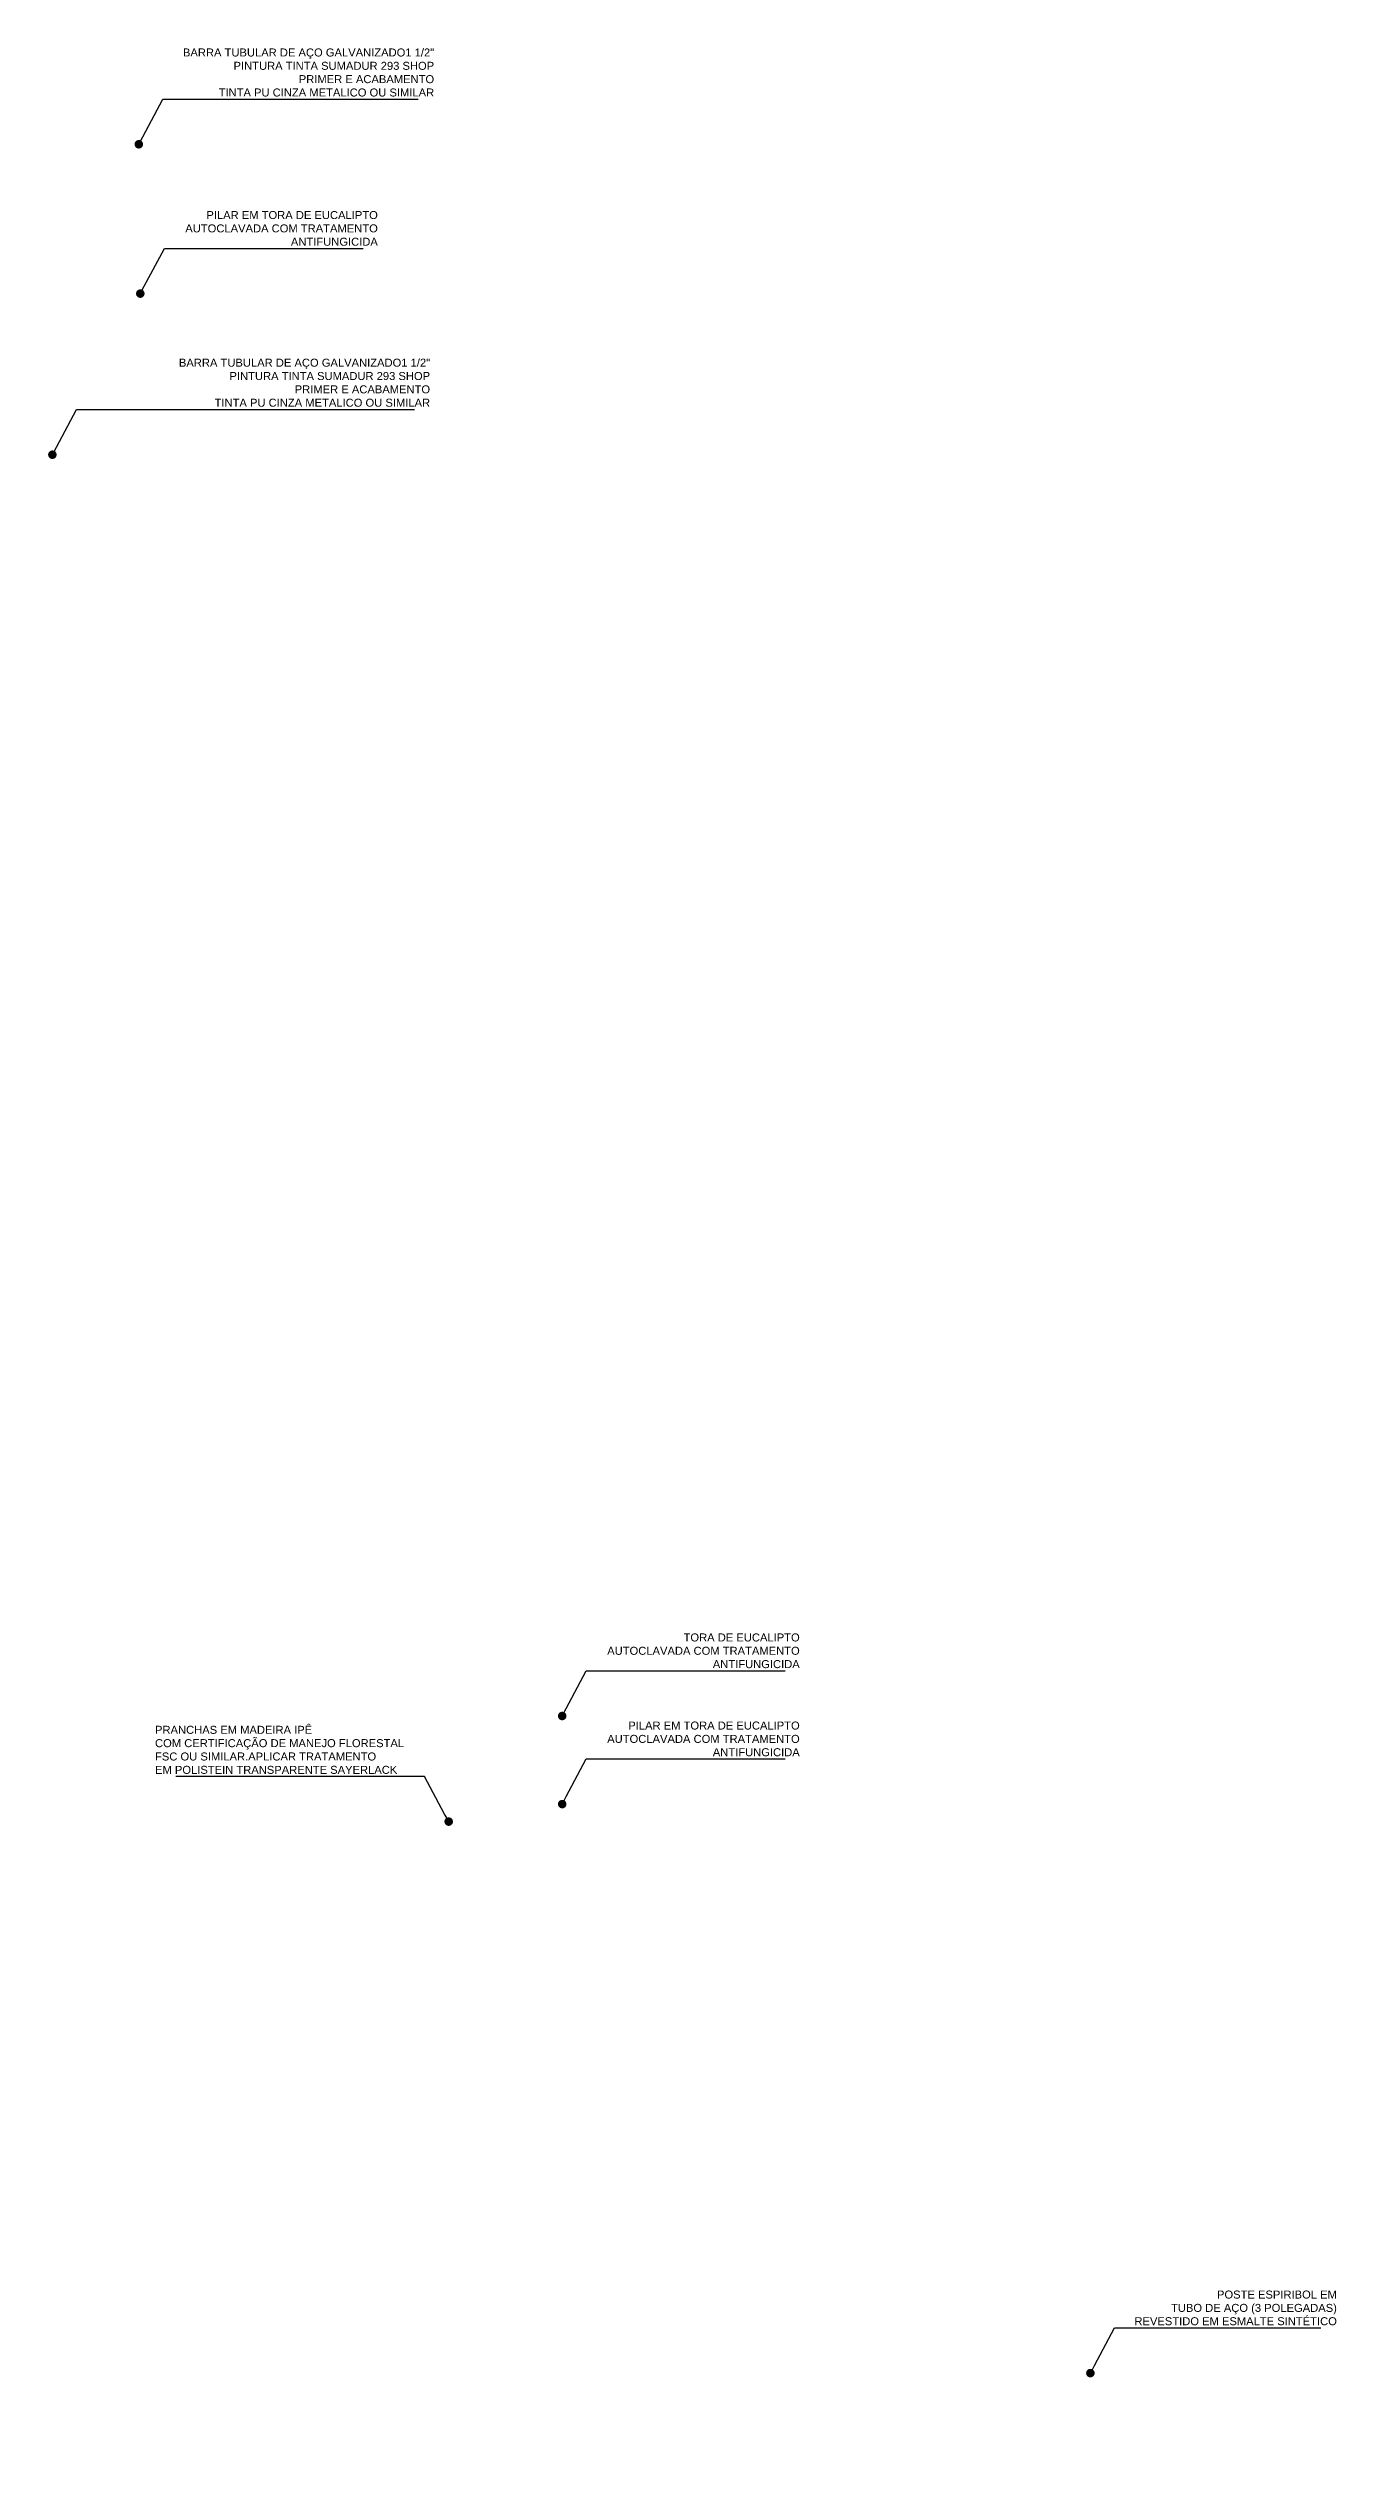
# Model space of a CAD drawing. Header units: millimetres. Extents: x 482 to 600, y -218 to -108.
# Drawn here: x 561.52 to 567.56, y -157.65 to -146.4 of the extents above; entities that cross this region are included whole.
import ezdxf
from ezdxf import colors
from ezdxf.entities.mleader import LeaderData, LeaderLine
from ezdxf.math import Vec2, Vec3

# ---------------------------------------------------------------- set-up
doc = ezdxf.new("R2010")
doc.units = ezdxf.units.MM
doc.header["$LTSCALE"] = 2.5
doc.layers.add('AN_INDICAÇAO', color=2, linetype='Continuous')
doc.styles.add('ARIAL 1-025', font='arial.ttf', dxfattribs={"height": 0.05})

# ---------------------------------------------------------------- blocks, each defined once
blk = doc.blocks.new('_Dot')
at = {"color": 0, "linetype": 'ByBlock', "lineweight": -2}
blk.add_line((-0.5, 0), (-1, 0), dxfattribs=at)
at = {"color": 0, "linetype": 'ByBlock', "const_width": 0.5}
blk.add_lwpolyline([(-0.25, 0, 1), (0.25, 0, 1)], format="xyb", close=True, dxfattribs=at)

msp = doc.modelspace()

# ---------------------------------------------------------------- leaders
at = {"layer": 'AN_INDICAÇAO'}
ml = msp.add_multileader_mtext('Standard', dxfattribs=at)
ml.set_content('BARRA TUBULAR DE AÇO GALVANIZADO1 1/2"\\PPINTURA TINTA SUMADUR 293 SHOP\\PPRIMER E ACABAMENTO  \\PTINTA PU CINZA METALICO OU SIMILAR', color=256, style='ARIAL 1-025')
ml.set_leader_properties(color=256, linetype='ByLayer', lineweight=-1)
ml.set_arrow_properties(name='DOT')
ml.build(insert=Vec2(0, 0))
ml.multileader.update_dxf_attribs({"text_left_attachment_type": 5, "text_right_attachment_type": 5, "dogleg_length": 0.1, "arrow_head_size": 0.04})
ctx = ml.context
ctx.base_point, ctx.char_height, ctx.arrow_head_size, ctx.landing_gap_size, ctx.plane_origin = Vec3(562.159, -146.639), 0.0375, 0.04, 0, Vec3(561.577, -146.851)
ctx.left_attachment, ctx.right_attachment, ctx.text_align_type = 5, 5, 2
notes = []
notes.append((ctx, [(0, (1, 1, 0), (562.059, -146.639), (1, 0), 0.1, [(0, [(561.946, -146.851)], 0, [])])]))
ctx.mtext.insert, ctx.mtext.alignment, ctx.mtext.line_spacing_style, ctx.mtext.flow_direction = Vec3(563.33, -146.402), 3, 2, 5
ml = msp.add_multileader_mtext('Standard', dxfattribs=at)
ml.set_content('PILAR EM TORA DE EUCALIPTO\\P\\pq*;AUTOCLAVADA COM TRATAMENTO\\PANTIFUNGICIDA', color=256, style='ARIAL 1-025')
ml.set_leader_properties(color=256, linetype='ByLayer', lineweight=-1)
ml.set_arrow_properties(name='DOT')
ml.build(insert=Vec2(0, 0))
ml.multileader.update_dxf_attribs({"text_left_attachment_type": 5, "text_right_attachment_type": 5, "dogleg_length": 0.1, "arrow_head_size": 0.04})
ctx = ml.context
ctx.base_point, ctx.char_height, ctx.arrow_head_size, ctx.landing_gap_size, ctx.plane_origin = Vec3(562.166, -147.339), 0.0375, 0.04, 0, Vec3(562.709, -147.551)
ctx.left_attachment, ctx.right_attachment, ctx.text_align_type = 5, 5, 2
notes.append((ctx, [(0, (1, 1, 0), (562.066, -147.339), (1, 0), 0.1, [(0, [(561.953, -147.551)], 0, [])])]))
ctx.mtext.insert, ctx.mtext.alignment, ctx.mtext.line_spacing_style, ctx.mtext.flow_direction = Vec3(563.066, -147.164), 3, 2, 5
ml = msp.add_multileader_mtext('Standard', dxfattribs=at)
ml.set_content('BARRA TUBULAR DE AÇO GALVANIZADO1 1/2"\\PPINTURA TINTA SUMADUR 293 SHOP\\PPRIMER E ACABAMENTO  \\PTINTA PU CINZA METALICO OU SIMILAR', color=256, style='ARIAL 1-025')
ml.set_leader_properties(color=256, linetype='ByLayer', lineweight=-1)
ml.set_arrow_properties(name='DOT')
ml.build(insert=Vec2(0, 0))
ml.multileader.update_dxf_attribs({"text_left_attachment_type": 5, "text_right_attachment_type": 5, "dogleg_length": 0.1, "arrow_head_size": 0.04})
ctx = ml.context
ctx.base_point, ctx.char_height, ctx.arrow_head_size, ctx.landing_gap_size, ctx.plane_origin = Vec3(562.14, -148.094), 0.0375, 0.04, 0, Vec3(561.577, -148.306)
ctx.left_attachment, ctx.right_attachment, ctx.text_align_type = 5, 5, 2
notes.append((ctx, [(0, (1, 1, 0), (561.654, -148.094), (1, 0), 0.487, [(0, [(561.541, -148.306)], 0, [])])]))
ctx.mtext.insert, ctx.mtext.alignment, ctx.mtext.line_spacing_style, ctx.mtext.flow_direction = Vec3(563.311, -147.856), 3, 2, 5
ml = msp.add_multileader_mtext('Standard', dxfattribs=at)
ml.set_content('TORA DE EUCALIPTO\\P\\pq*;AUTOCLAVADA COM TRATAMENTO\\PANTIFUNGICIDA', color=256, style='ARIAL 1-025')
ml.set_leader_properties(color=256, linetype='ByLayer', lineweight=-1)
ml.set_arrow_properties(name='DOT')
ml.build(insert=Vec2(0, 0))
ml.multileader.update_dxf_attribs({"text_left_attachment_type": 5, "text_right_attachment_type": 5, "dogleg_length": 0.1, "arrow_head_size": 0.04})
ctx = ml.context
ctx.base_point, ctx.char_height, ctx.arrow_head_size, ctx.landing_gap_size, ctx.plane_origin = Vec3(564.143, -154.006), 0.0375, 0.04, 0, Vec3(563.93, -154.218)
ctx.left_attachment, ctx.right_attachment, ctx.text_align_type = 5, 5, 2
notes.append((ctx, [(0, (1, 1, 0), (564.043, -154.006), (1, 0), 0.1, [(0, [(563.93, -154.218)], 0, [])])]))
ctx.mtext.insert, ctx.mtext.alignment, ctx.mtext.line_spacing_style, ctx.mtext.flow_direction = Vec3(565.043, -153.831), 3, 2, 5
ml = msp.add_multileader_mtext('Standard', dxfattribs=at)
ml.set_content('PRANCHAS EM MADEIRA IPÊ\\PCOM CERTIFICAÇÃO DE MANEJO FLORESTAL\\PFSC OU SIMILAR.APLICAR TRATAMENTO\\PEM POLISTEIN TRANSPARENTE SAYERLACK', color=256, style='ARIAL 1-025')
ml.set_leader_properties(color=256, linetype='ByLayer', lineweight=-1)
ml.set_arrow_properties(name='DOT')
ml.build(insert=Vec2(0, 0))
ml.multileader.update_dxf_attribs({"text_left_attachment_type": 5, "text_right_attachment_type": 5, "dogleg_length": 0.1, "arrow_head_size": 0.04})
ctx = ml.context
ctx.base_point, ctx.char_height, ctx.arrow_head_size, ctx.landing_gap_size, ctx.plane_origin = Vec3(562.022, -154.501), 0.0375, 0.04, 0, Vec3(563.398, -154.713)
ctx.left_attachment, ctx.right_attachment = 5, 5
notes.append((ctx, [(0, (1, 1, 0), (563.285, -154.501), (-1, 0), 0.1, [(0, [(563.398, -154.713)], 0, [])])]))
ctx.mtext.insert, ctx.mtext.line_spacing_style, ctx.mtext.flow_direction = Vec3(562.022, -154.264), 2, 5
ml = msp.add_multileader_mtext('Standard', dxfattribs=at)
ml.set_content('PILAR EM TORA DE EUCALIPTO\\P\\pq*;AUTOCLAVADA COM TRATAMENTO\\PANTIFUNGICIDA', color=256, style='ARIAL 1-025')
ml.set_leader_properties(color=256, linetype='ByLayer', lineweight=-1)
ml.set_arrow_properties(name='DOT')
ml.build(insert=Vec2(0, 0))
ml.multileader.update_dxf_attribs({"text_left_attachment_type": 5, "text_right_attachment_type": 5, "dogleg_length": 0.1, "arrow_head_size": 0.04})
ctx = ml.context
ctx.base_point, ctx.char_height, ctx.arrow_head_size, ctx.landing_gap_size, ctx.plane_origin = Vec3(564.143, -154.419), 0.0375, 0.04, 0, Vec3(563.93, -154.631)
ctx.left_attachment, ctx.right_attachment, ctx.text_align_type = 5, 5, 2
notes.append((ctx, [(0, (1, 1, 0), (564.043, -154.419), (1, 0), 0.1, [(0, [(563.93, -154.631)], 0, [])])]))
ctx.mtext.insert, ctx.mtext.alignment, ctx.mtext.line_spacing_style, ctx.mtext.flow_direction = Vec3(565.043, -154.244), 3, 2, 5
ml = msp.add_multileader_mtext('Standard', dxfattribs=at)
ml.set_content('POSTE ESPIRIBOL EM \\PTUBO DE AÇO (3 POLEGADAS)\\PREVESTIDO EM ESMALTE SINTÉTICO', color=256, style='ARIAL 1-025')
ml.set_leader_properties(color=256, linetype='ByLayer', lineweight=-1)
ml.set_arrow_properties(name='DOT')
ml.build(insert=Vec2(0, 0))
ml.multileader.update_dxf_attribs({"text_left_attachment_type": 5, "text_right_attachment_type": 5, "dogleg_length": 0.1, "arrow_head_size": 0.04})
ctx = ml.context
ctx.base_point, ctx.char_height, ctx.arrow_head_size, ctx.landing_gap_size, ctx.plane_origin = Vec3(566.618, -157.086), 0.0375, 0.04, 0, Vec3(566.405, -157.298)
ctx.left_attachment, ctx.right_attachment, ctx.text_align_type = 5, 5, 2
notes.append((ctx, [(0, (1, 1, 0), (566.518, -157.086), (1, 0), 0.1, [(0, [(566.405, -157.298)], 0, [])])]))
ctx.mtext.insert, ctx.mtext.alignment, ctx.mtext.line_spacing_style, ctx.mtext.flow_direction = Vec3(567.56, -156.911), 3, 2, 5
for ctx, leaders in notes:
    for number, flags, end, landing, length, lines in leaders:
        leader = LeaderData()
        leader.index, (leader.has_last_leader_line, leader.has_dogleg_vector, leader.attachment_direction) = number, flags
        leader.last_leader_point, leader.dogleg_vector, leader.dogleg_length = Vec3(end), Vec3(landing), length
        for number, points, colour, breaks in lines:
            line = LeaderLine()
            line.index, line.vertices, line.color, line.breaks = number, Vec3.list(points), colors.encode_raw_color(colour), breaks
            leader.lines.append(line)
        ctx.leaders.append(leader)

doc.saveas('drawing.dxf')
